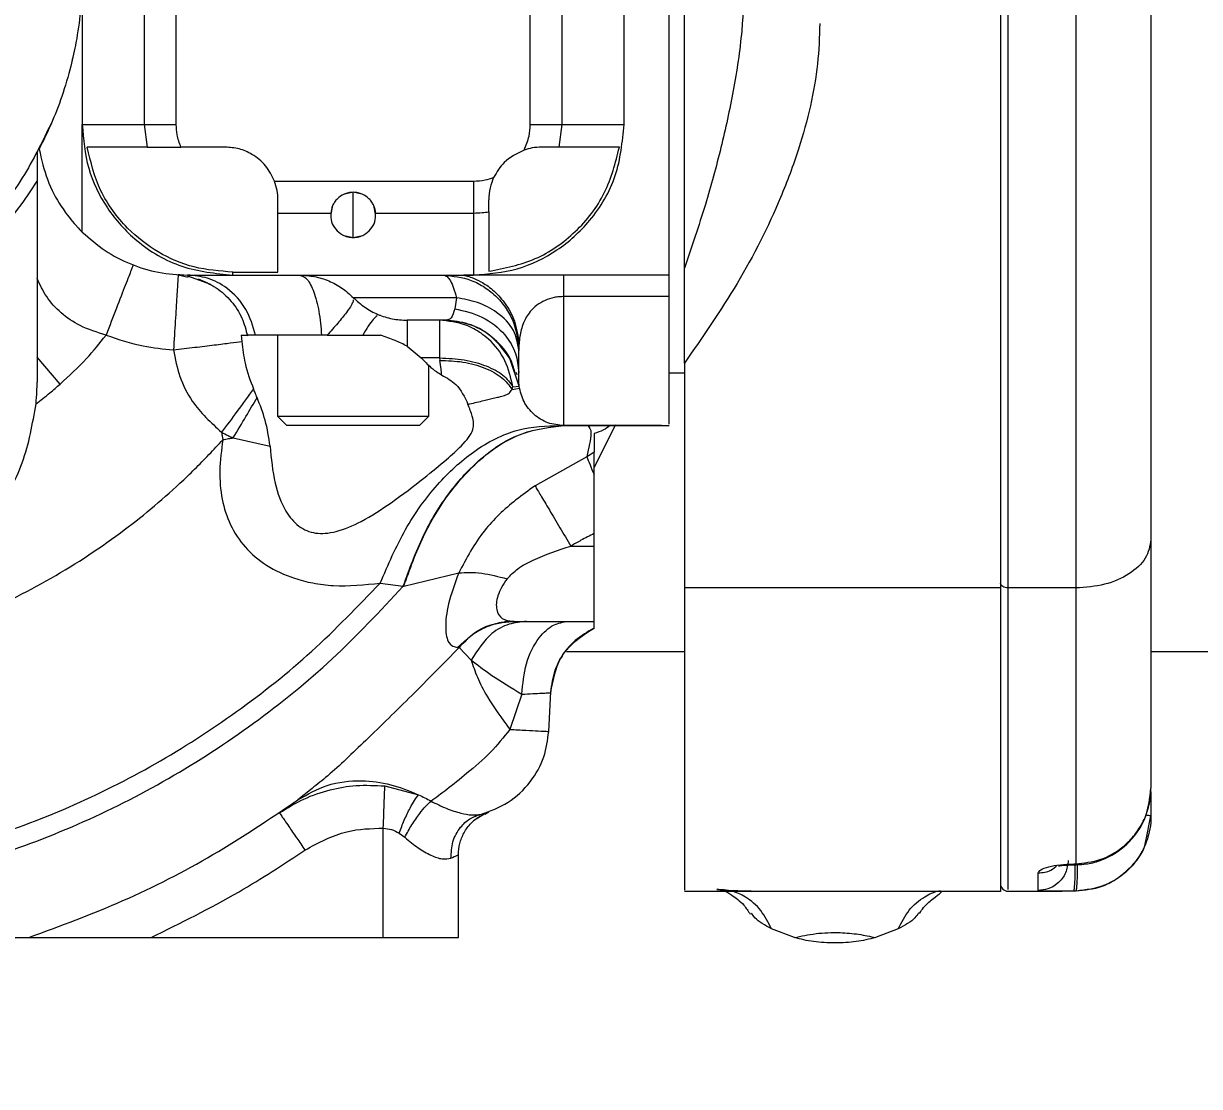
# Model space of a CAD drawing. Header units: millimetres. Extents: x 169 to 14583, y -399 to 10804.
# Drawn here: x 9272.1 to 9350.2, y 5425.6 to 5496.2 of the extents above; entities that cross this region are included whole.
import ezdxf

# ---------------------------------------------------------------- set-up
doc = ezdxf.new("R2010")
doc.units = ezdxf.units.MM
doc.header["$LTSCALE"] = 35
doc.layers.add('1', color=70, linetype='Continuous')
doc.styles.add('SLDTEXTSTYLE2', font='TXT', dxfattribs={"width": 0.7})
doc.dimstyles.new('SLDDIMSTYLE5', dxfattribs={"dimtxt": 105.988363, "dimasz": 26.25, "dimexe": 0, "dimexo": 0.0625, "dimgap": 26.497091, "dimtad": 1, "dimdec": 0, "dimrnd": 1e-09, "dimzin": 12, "dimdsep": 46, "dimtxsty": 'SLDTEXTSTYLE2', "dimsah": 1, "dimcen": 0.09, "dimadec": 0, "dimazin": 3, "dimtfac": 1, "dimtdec": 3, "dimtofl": 0, "dimtmove": 0, "dimatfit": 3, "dimfxl": 0, "dimfrac": 2, "dimtolj": 1, "dimtzin": 12, "dimarcsym": 0})

# ---------------------------------------------------------------- blocks, each defined once
blk = doc.blocks.new('_D_39')
at = {"layer": '1'}
for p, q in [((10336.279, 5511.018), (11734.619, 5511.018)), ((11699.619, 5511.018), (11699.619, 5088.118)), ((8051.635, 5088.118), (11734.619, 5088.118)), ((11699.619, 5088.118), (11699.619, 4698.415))]:
    blk.add_line(p, q, dxfattribs=at)
for points in [[(11699.619, 5511.018), (11694.369, 5484.768), (11704.869, 5484.768)], [(11699.619, 5088.118), (11704.869, 5114.368), (11694.369, 5114.368)]]:
    blk.add_solid(points, dxfattribs=at)
at = {"layer": '1', "insert": (11580.246, 4698.415), "char_height": 92.6042, "attachment_point": 1, "rotation": 90, "style": 'SLDTEXTSTYLE2'}
blk.add_mtext('423', dxfattribs=at)

msp = doc.modelspace()

# ---------------------------------------------------------------- linework, layer by layer
at = {"color": 7, "linetype": 'Continuous', "lineweight": 18}
for p, q in [((9336.967, 5606.024), (9336.967, 5458.696)), ((9337.467, 5606.024), (9337.467, 5458.696)), ((9314.967, 5479.477), (9314.967, 5529.477)), ((9275.967, 5509.477), (9275.967, 5489.477)), ((9280.088, 5509.477), (9280.088, 5489.477)), ((9282.21, 5489.477), (9282.21, 5509.477)), ((9305.724, 5489.477), (9305.724, 5509.477)), ((9307.846, 5489.477), (9307.846, 5509.477)), ((9311.967, 5489.477), (9311.967, 5509.477)), ((9346.967, 5502.319), (9346.967, 5461.897)), ((9341.967, 5499.738), (9341.967, 5458.696)), ((9275.326, 5493.904), (9275.281, 5493.661)), ((9275.967, 5489.477), (9280.088, 5489.477)), ((9275.967, 5482.336), (9275.967, 5489.477)), ((9280.088, 5489.477), (9280.283, 5487.977)), ((9307.651, 5487.977), (9307.846, 5489.477)), ((9307.846, 5489.477), (9311.967, 5489.477)), ((9272.967, 5487.603), (9272.967, 5479.251)), ((9280.283, 5487.977), (9276.283, 5487.977)), ((9285.467, 5487.977), (9282.522, 5487.977)), ((9311.652, 5487.977), (9307.651, 5487.977)), ((9288.739, 5485.72), (9301.967, 5485.72)), ((9288.967, 5483.598), (9288.967, 5484.477)), ((9293.967, 5484.977), (9293.405, 5484.863)), ((9293.967, 5483.477), (9293.967, 5484.977)), ((9294.53, 5484.863), (9293.967, 5484.977)), ((9302.967, 5483.684), (9302.967, 5484.477)), ((9288.967, 5483.598), (9292.472, 5483.598)), ((9288.967, 5479.677), (9288.967, 5483.598)), ((9292.57, 5483.984), (9292.479, 5483.535)), ((9293.967, 5481.977), (9293.967, 5483.477)), ((9295.456, 5483.535), (9295.365, 5483.984)), ((9295.462, 5483.598), (9301.967, 5483.598)), ((9301.967, 5483.598), (9301.967, 5479.477)), ((9302.967, 5483.684), (9302.967, 5479.728)), ((9293.446, 5482.082), (9293.967, 5481.977)), ((9293.967, 5481.977), (9294.489, 5482.083)), ((9285.967, 5479.677), (9288.967, 5479.677)), ((9272.967, 5479.251), (9272.967, 5474.019)), ((9282.34, 5479.497), (9283.007, 5479.345)), ((9282.45, 5479.493), (9282.34, 5479.497)), ((9282.96, 5479.419), (9284.496, 5478.878)), ((9282.967, 5479.477), (9285.967, 5479.477)), ((9285.967, 5479.477), (9301.967, 5479.477)), ((9314.967, 5479.477), (9301.967, 5479.477)), ((9300.82, 5477.977), (9300.709, 5477.239)), ((9314.967, 5478.049), (9307.967, 5478.049)), ((9295.758, 5476.809), (9295.681, 5476.793)), ((9286.529, 5475.477), (9286.563, 5475.061)), ((9287.481, 5475.477), (9286.931, 5475.477)), ((9292.236, 5475.477), (9294.601, 5475.477)), ((9294.601, 5475.477), (9295.784, 5475.477)), ((9297.55, 5474.755), (9298.491, 5473.977)), ((9274.506, 5472.239), (9272.967, 5474.019)), ((9299.71, 5473.977), (9298.491, 5473.977)), ((9299.71, 5473.977), (9299.714, 5473.815)), ((9304.99, 5472.105), (9304.383, 5473.941)), ((9315.967, 5473.627), (9315.967, 5458.696)), ((9304.782, 5473.033), (9304.833, 5472.87)), ((9304.817, 5472.925), (9304.856, 5472.917)), ((9314.967, 5472.977), (9315.967, 5472.977)), ((9304.517, 5471.878), (9305.011, 5471.964)), ((9304.568, 5472.065), (9304.991, 5472.102)), ((9289.567, 5469.477), (9288.967, 5470.077)), ((9298.967, 5470.077), (9298.367, 5469.477)), ((9307.962, 5469.477), (9307.965, 5469.477)), ((9307.967, 5469.478), (9314.967, 5469.478)), ((9314.459, 5469.477), (9307.967, 5469.477)), ((9309.967, 5466.686), (9311.411, 5469.547)), ((9285.993, 5468.665), (9288.446, 5468.124)), ((9309.967, 5468.951), (9309.967, 5467.708)), ((9309.485, 5467.402), (9306.047, 5465.477)), ((9309.967, 5461.477), (9309.967, 5462.312)), ((9308.427, 5461.477), (9309.967, 5461.477)), ((9297.321, 5458.815), (9300.981, 5459.692)), ((9295.759, 5459.02), (9297.289, 5458.808)), ((9336.967, 5458.696), (9315.967, 5458.696)), ((9341.967, 5458.696), (9337.467, 5458.696)), ((9304.023, 5456.446), (9304.204, 5456.524)), ((9304.546, 5456.477), (9309.967, 5456.477)), ((9301.009, 5454.746), (9301.81, 5453.906)), ((9308.129, 5454.477), (9315.967, 5454.477)), ((9346.967, 5454.477), (9406.967, 5454.477)), ((9305.169, 5451.638), (9304.363, 5449.299)), ((9306.959, 5449.163), (9307.097, 5451.789)), ((9307.069, 5451.737), (9307.097, 5451.789)), ((9291.231, 5445.378), (9290.293, 5444.616)), ((9296.07, 5445.542), (9298.308, 5444.956)), ((9346.967, 5445.161), (9346.967, 5443.555)), ((9291.152, 5445.133), (9291.152, 5445.129)), ((9301.961, 5443.244), (9302.712, 5443.717)), ((9302.039, 5443.523), (9302.167, 5443.624)), ((9302.703, 5443.678), (9302.967, 5443.82)), ((9302.852, 5443.785), (9302.967, 5443.82)), ((9346.619, 5441.877), (9346.953, 5443.568)), ((9295.967, 5435.477), (9295.967, 5442.742)), ((9297.02, 5442.416), (9297.394, 5442.135)), ((9300.937, 5440.975), (9300.967, 5440.992)), ((9300.967, 5435.477), (9300.967, 5440.992)), ((9341.836, 5440.368), (9341.86, 5440.322)), ((9315.967, 5438.551), (9324.05, 5438.551)), ((9324.05, 5438.551), (9336.967, 5438.551)), ((9337.467, 5438.551), (9340.821, 5438.551)), ((9323.273, 5435.467), (9321.753, 5436.052)), ((9330.181, 5436.052), (9328.661, 5435.467)), ((9280.535, 5435.477), (9295.967, 5435.477))]:
    msp.add_line(p, q, dxfattribs=at)
at = {"color": 7, "linetype": 'Continuous', "lineweight": 18, "flags": 128}
for points in [[(9285.967, 5479.477), (9285.967, 5479.589), (9285.967, 5479.677)], [(9288.967, 5470.077), (9288.967, 5473.101), (9288.967, 5475.477)], [(9298.967, 5473.507), (9298.967, 5472.453), (9298.967, 5470.077)], [(9341.836, 5440.368), (9341.91, 5440.369), (9341.967, 5440.37)], [(9341.967, 5438.552), (9341.894, 5438.552), (9341.836, 5438.552)]]:
    msp.add_lwpolyline(points, dxfattribs=at)
at = {"color": 7, "linetype": 'Continuous', "lineweight": 18}
for centre, radius, start, end in [((9250.967, 5499.477), 25.95, 211.52334, 327.97222), ((9337.467, 5439.051), 0.5, 180, 270)]:
    msp.add_arc(centre, radius, start, end, dxfattribs=at)
for points, knots in [([(9315.967, 5479.948), (9315.967, 5482.72), (9315.967, 5488.263), (9315.967, 5496.933), (9315.967, 5505.628), (9315.967, 5514.198), (9315.967, 5522.448), (9315.967, 5530.202), (9315.967, 5537.291), (9315.967, 5543.564), (9315.967, 5548.882), (9315.967, 5553.139), (9315.967, 5556.21), (9315.967, 5558.132), (9315.967, 5558.35), (9315.967, 5558.457)], [0, 0, 0, 0, 0.077116, 0.154232, 0.231348, 0.3084639, 0.3855799, 0.4626959, 0.5398119, 0.6169279, 0.6940439, 0.7711599, 0.8482758, 0.9253918, 1, 1, 1, 1]), ([(9275.967, 5499.477), (9275.943, 5498.641), (9275.9, 5497.123), (9275.599, 5495.085), (9275.193, 5493.205), (9274.651, 5491.393), (9273.946, 5489.552), (9273.374, 5488.402), (9273.1, 5487.852)], [0, 0, 0, 0, 0.211789, 0.384552, 0.518284, 0.692327, 0.852886, 1, 1, 1, 1]), ([(9319.967, 5499.389), (9319.927, 5498.161), (9319.843, 5495.592), (9319.259, 5491.77), (9318.424, 5487.92), (9317.346, 5483.973), (9316.447, 5481.349), (9315.967, 5479.948)], [0, 0, 0, 0, 0.1837769, 0.3844364, 0.5782089, 0.7748944, 1, 1, 1, 1]), ([(9324.967, 5496.187), (9324.935, 5495.294), (9324.871, 5493.466), (9324.371, 5490.678), (9323.559, 5487.71), (9322.06, 5483.733), (9319.652, 5478.925), (9317.183, 5475.376), (9315.967, 5473.627)], [0, 0, 0, 0, 0.112443, 0.230023, 0.353516, 0.493924, 0.750683, 1, 1, 1, 1]), ([(9273.942, 5489.634), (9273.333, 5488.377), (9272.11, 5485.854), (9269.491, 5482.531), (9266.397, 5479.65), (9262.843, 5477.349), (9258.963, 5475.662), (9254.85, 5474.665), (9250.629, 5474.358), (9246.418, 5474.779), (9242.333, 5475.886), (9238.501, 5477.678), (9235.003, 5480.069), (9232.017, 5483.049), (9230.028, 5485.559), (9229.269, 5487.151), (9229.114, 5487.475)], [0, 0, 0, 0, 0.074892, 0.150378, 0.225864, 0.301355, 0.376847, 0.452325, 0.527804, 0.603299, 0.678794, 0.754273, 0.829752, 0.905242, 0.980732, 1, 1, 1, 1]), ([(9275.967, 5489.477), (9276.05, 5488.5), (9276.217, 5486.546), (9277.528, 5483.86), (9279.613, 5481.543), (9282.513, 5479.825), (9284.816, 5479.593), (9285.967, 5479.477)], [0, 0, 0, 0, 0.186781, 0.373563, 0.560344, 0.780172, 1, 1, 1, 1]), ([(9282.522, 5487.977), (9282.422, 5488.249), (9282.244, 5488.734), (9282.22, 5489.25), (9282.21, 5489.477)], [0, 0, 0, 0, 0.559795, 1, 1, 1, 1]), ([(9301.967, 5479.477), (9302.944, 5479.56), (9304.898, 5479.727), (9307.584, 5481.038), (9309.901, 5483.123), (9311.62, 5486.023), (9311.851, 5488.326), (9311.967, 5489.477)], [0, 0, 0, 0, 0.186781, 0.373563, 0.560344, 0.780172, 1, 1, 1, 1]), ([(9305.322, 5487.784), (9305.451, 5488.088), (9305.682, 5488.63), (9305.712, 5489.218), (9305.724, 5489.477)], [0, 0, 0, 0, 0.559174, 1, 1, 1, 1]), ([(9273.1, 5487.852), (9273.267, 5487.15), (9273.635, 5485.599), (9274.666, 5483.811), (9275.712, 5482.563), (9275.877, 5482.416), (9275.967, 5482.336)], [0, 0, 0, 0, 0.1776377, 0.3927139, 0.6693304, 1, 1, 1, 1]), ([(9285.967, 5479.677), (9285.103, 5479.743), (9283.375, 5479.876), (9280.96, 5480.926), (9278.787, 5482.617), (9277.024, 5485.001), (9276.53, 5486.985), (9276.283, 5487.977)], [0, 0, 0, 0, 0.18676, 0.37352, 0.56028, 0.78014, 1, 1, 1, 1]), ([(9280.283, 5487.977), (9280.462, 5487.977), (9280.805, 5487.977), (9281.559, 5487.976), (9282.149, 5487.977), (9282.522, 5487.977)], [0, 0, 0, 0, 0.284126, 0.545857, 1, 1, 1, 1]), ([(9288.739, 5485.72), (9288.563, 5486.075), (9288.21, 5486.786), (9287.336, 5487.492), (9286.398, 5487.905), (9285.777, 5487.953), (9285.467, 5487.977)], [0, 0, 0, 0, 0.279775, 0.55955, 0.779775, 1, 1, 1, 1]), ([(9302.967, 5479.728), (9304.026, 5479.94), (9306.144, 5480.364), (9308.825, 5482.257), (9310.853, 5484.838), (9311.385, 5486.931), (9311.652, 5487.977)], [0, 0, 0, 0, 0.250134, 0.500006, 0.749959, 1, 1, 1, 1]), ([(9305.322, 5487.784), (9304.843, 5487.552), (9303.987, 5487.138), (9303.509, 5486.323), (9303.298, 5485.963)], [0, 0, 0, 0, 0.559212, 1, 1, 1, 1]), ([(9306.467, 5487.977), (9306.266, 5487.969), (9305.883, 5487.952), (9305.503, 5487.838), (9305.322, 5487.784)], [0, 0, 0, 0, 0.52324, 1, 1, 1, 1]), ([(9307.651, 5487.977), (9307.475, 5487.977), (9307.121, 5487.977), (9306.686, 5487.977), (9306.467, 5487.977)], [0, 0, 0, 0, 0.497326, 1, 1, 1, 1]), ([(9301.967, 5485.72), (9302.222, 5485.733), (9302.677, 5485.755), (9303.108, 5485.9), (9303.298, 5485.963)], [0, 0, 0, 0, 0.5595085, 1, 1, 1, 1]), ([(9303.298, 5485.963), (9303.207, 5485.734), (9303.011, 5485.239), (9302.982, 5484.743), (9302.967, 5484.477)], [0, 0, 0, 0, 0.464915, 1, 1, 1, 1]), ([(9288.967, 5484.477), (9288.959, 5484.68), (9288.942, 5485.09), (9288.807, 5485.508), (9288.739, 5485.72)], [0, 0, 0, 0, 0.494679, 1, 1, 1, 1]), ([(9293.967, 5484.977), (9293.859, 5484.97), (9293.651, 5484.957), (9293.281, 5484.832), (9292.959, 5484.614), (9292.723, 5484.33), (9292.536, 5483.996), (9292.498, 5483.758), (9292.472, 5483.598)], [0, 0, 0, 0, 0.1329927, 0.2569552, 0.4790068, 0.6095439, 0.7386855, 1, 1, 1, 1]), ([(9295.462, 5483.598), (9295.436, 5483.758), (9295.398, 5483.996), (9295.212, 5484.33), (9294.976, 5484.614), (9294.653, 5484.832), (9294.284, 5484.957), (9294.075, 5484.97), (9293.967, 5484.977)], [0, 0, 0, 0, 0.26132, 0.390467, 0.521012, 0.743049, 0.867008, 1, 1, 1, 1]), ([(9292.472, 5483.598), (9292.475, 5483.405), (9292.481, 5483.029), (9292.766, 5482.523), (9293.161, 5482.182), (9293.586, 5482.005), (9293.843, 5481.986), (9293.967, 5481.977)], [0, 0, 0, 0, 0.269841, 0.523858, 0.746674, 0.877017, 1, 1, 1, 1]), ([(9293.967, 5481.977), (9294.092, 5481.986), (9294.349, 5482.005), (9294.773, 5482.182), (9295.168, 5482.523), (9295.453, 5483.029), (9295.459, 5483.405), (9295.462, 5483.598)], [0, 0, 0, 0, 0.123102, 0.253339, 0.476155, 0.730307, 1, 1, 1, 1]), ([(9301.967, 5483.598), (9302.155, 5483.603), (9302.49, 5483.611), (9302.821, 5483.662), (9302.967, 5483.684)], [0, 0, 0, 0, 0.559964, 1, 1, 1, 1]), ([(9275.967, 5482.336), (9276.457, 5481.907), (9277.431, 5481.053), (9279.167, 5480.169), (9281.025, 5479.586), (9282.318, 5479.513), (9282.967, 5479.477)], [0, 0, 0, 0, 0.251255, 0.500139, 0.748957, 1, 1, 1, 1]), ([(9315.967, 5473.627), (9315.967, 5474.65), (9315.967, 5476.603), (9315.967, 5478.869), (9315.967, 5479.948)], [0, 0, 0, 0, 0.5235035, 1, 1, 1, 1]), ([(9277.546, 5475.491), (9276.959, 5475.675), (9275.867, 5476.017), (9274.516, 5476.933), (9273.534, 5478.023), (9273.156, 5478.841), (9272.967, 5479.251)], [0, 0, 0, 0, 0.279904, 0.521097, 0.760416, 1, 1, 1, 1]), ([(9287.481, 5475.477), (9287.305, 5476.074), (9286.942, 5477.305), (9285.722, 5478.602), (9284.335, 5479.351), (9283.414, 5479.436), (9282.967, 5479.477)], [0, 0, 0, 0, 0.272726, 0.561923, 0.787427, 1, 1, 1, 1]), ([(9283.67, 5479.233), (9284.079, 5479.055), (9284.903, 5478.697), (9285.891, 5477.773), (9286.62, 5476.671), (9286.84, 5475.842), (9286.947, 5475.44)], [0, 0, 0, 0, 0.254229, 0.511525, 0.762757, 1, 1, 1, 1]), ([(9299.967, 5479.477), (9300.596, 5479.41), (9301.564, 5479.308), (9302.728, 5478.684), (9303.529, 5478.039), (9304.174, 5477.238), (9304.798, 5476.074), (9304.9, 5475.106), (9304.967, 5474.477)], [0, 0, 0, 0, 0.239456, 0.368359, 0.499998, 0.631638, 0.760542, 1, 1, 1, 1]), ([(9302.781, 5479.477), (9302.441, 5479.476), (9301.91, 5479.474), (9301.41, 5479.474), (9301.28, 5479.467), (9301.471, 5479.431), (9301.868, 5479.316), (9302.488, 5479.044), (9303.266, 5478.517), (9304.077, 5477.647), (9304.769, 5476.41), (9304.913, 5475.422), (9304.988, 5474.91)], [0, 0, 0, 0, 0.1652, 0.2587, 0.30547, 0.362593, 0.432713, 0.517407, 0.617469, 0.732696, 0.861365, 1, 1, 1, 1]), ([(9307.967, 5478.049), (9307.967, 5478.248), (9307.967, 5478.659), (9307.967, 5479.107), (9307.967, 5479.418), (9307.967, 5479.457), (9307.967, 5479.477)], [0, 0, 0, 0, 0.233097, 0.480031, 0.737222, 1, 1, 1, 1]), ([(9314.967, 5478.049), (9314.967, 5478.501), (9314.967, 5479.31), (9314.967, 5479.426), (9314.967, 5479.477)], [0, 0, 0, 0, 0.5592574, 1, 1, 1, 1]), ([(9304.967, 5474.477), (9304.896, 5474.93), (9304.749, 5475.864), (9303.664, 5476.972), (9302.287, 5477.703), (9301.299, 5477.888), (9300.82, 5477.977)], [0, 0, 0, 0, 0.273141, 0.562942, 0.788384, 1, 1, 1, 1]), ([(9307.967, 5478.049), (9307.858, 5478.045), (9307.635, 5478.039), (9307.182, 5477.967), (9306.637, 5477.783), (9306.107, 5477.456), (9305.598, 5476.944), (9305.21, 5476.226), (9304.99, 5475.313), (9304.975, 5474.773), (9304.967, 5474.477)], [0, 0, 0, 0, 0.026182, 0.053717, 0.117579, 0.201906, 0.306229, 0.485477, 0.717297, 1, 1, 1, 1]), ([(9314.967, 5469.58), (9314.967, 5469.602), (9314.967, 5469.654), (9314.967, 5470.869), (9314.967, 5472.768), (9314.967, 5475.083), (9314.967, 5477.06), (9314.967, 5478.049)], [0, 0, 0, 0, 0.180206, 0.424303, 0.616202, 0.808101, 1, 1, 1, 1]), ([(9293.96, 5477.844), (9293.963, 5477.793), (9293.969, 5477.652), (9293.589, 5477.082), (9292.985, 5476.313), (9292.482, 5475.752), (9292.236, 5475.477)], [0, 0, 0, 0, 0.178699, 0.503168, 0.756784, 1, 1, 1, 1]), ([(9300.709, 5477.239), (9300.649, 5477.004), (9300.536, 5476.565), (9300.255, 5476.508), (9300.126, 5476.481)], [0, 0, 0, 0, 0.537679, 1, 1, 1, 1]), ([(9300.709, 5477.239), (9301.337, 5477.095), (9302.633, 5476.798), (9304.026, 5475.652), (9304.832, 5474.321), (9304.923, 5473.432), (9304.967, 5473.002)], [0, 0, 0, 0, 0.272058, 0.561968, 0.787942, 1, 1, 1, 1]), ([(9295.564, 5476.769), (9295.479, 5476.701), (9295.308, 5476.564), (9294.977, 5476.118), (9294.726, 5475.689), (9294.601, 5475.477)], [0, 0, 0, 0, 0.335478, 0.671268, 1, 1, 1, 1]), ([(9300.03, 5476.477), (9299.67, 5476.477), (9298.951, 5476.477), (9298.179, 5476.477), (9297.652, 5476.477), (9297.584, 5476.477), (9297.55, 5476.477)], [0, 0, 0, 0, 0.250106, 0.499663, 0.749371, 1, 1, 1, 1]), ([(9297.55, 5476.477), (9297.55, 5476.455), (9297.55, 5476.411), (9297.55, 5476.057), (9297.55, 5475.52), (9297.55, 5475.01), (9297.55, 5474.755)], [0, 0, 0, 0, 0.25, 0.5, 0.75, 1, 1, 1, 1]), ([(9299.71, 5476.477), (9299.71, 5476.44), (9299.712, 5476.37), (9299.709, 5475.831), (9299.709, 5475.056), (9299.709, 5474.332), (9299.71, 5473.977)], [0, 0, 0, 0, 0.265244, 0.499993, 0.754818, 1, 1, 1, 1]), ([(9304.568, 5472.065), (9304.437, 5472.659), (9304.173, 5473.845), (9303.265, 5474.989), (9302.334, 5475.728), (9301.278, 5476.312), (9300.302, 5476.415), (9299.71, 5476.477)], [0, 0, 0, 0, 0.249763, 0.4995258, 0.588877, 0.7502372, 1, 1, 1, 1]), ([(9300.126, 5476.481), (9300.108, 5476.48), (9300.077, 5476.477), (9300.045, 5476.477), (9300.03, 5476.477)], [0, 0, 0, 0, 0.554672, 1, 1, 1, 1]), ([(9304.737, 5472.905), (9304.657, 5473.216), (9304.426, 5474.111), (9303.391, 5475.296), (9301.841, 5476.288), (9300.634, 5476.414), (9300.03, 5476.477)], [0, 0, 0, 0, 0.150437, 0.433625, 0.716813, 1, 1, 1, 1]), ([(9304.383, 5473.941), (9303.971, 5474.5), (9303.238, 5475.492), (9301.657, 5476.312), (9300.625, 5476.426), (9300.126, 5476.481)], [0, 0, 0, 0, 0.398953, 0.709318, 1, 1, 1, 1]), ([(9274.506, 5472.239), (9275.103, 5472.788), (9276.199, 5473.796), (9277.125, 5474.961), (9277.546, 5475.491)], [0, 0, 0, 0, 0.545076, 1, 1, 1, 1]), ([(9277.546, 5475.491), (9278.363, 5475.215), (9279.821, 5474.721), (9281.352, 5474.572), (9282.026, 5474.507)], [0, 0, 0, 0, 0.559885, 1, 1, 1, 1]), ([(9286.529, 5475.477), (9286.653, 5475.477), (9286.884, 5475.477), (9286.916, 5475.477), (9286.931, 5475.477)], [0, 0, 0, 0, 0.537217, 1, 1, 1, 1]), ([(9286.563, 5475.061), (9286.622, 5474.574), (9286.76, 5473.431), (9287.133, 5472.468), (9287.347, 5471.916)], [0, 0, 0, 0, 0.426867, 1, 1, 1, 1]), ([(9292.236, 5475.477), (9292.168, 5475.477), (9292.047, 5475.477), (9291.923, 5475.477), (9291.869, 5475.477)], [0, 0, 0, 0, 0.559975, 1, 1, 1, 1]), ([(9297.55, 5474.755), (9297.287, 5474.888), (9296.732, 5475.168), (9296.111, 5475.371), (9295.784, 5475.477)], [0, 0, 0, 0, 0.472885, 1, 1, 1, 1]), ([(9282.026, 5474.507), (9282.143, 5473.91), (9282.377, 5472.716), (9283.362, 5470.744), (9284.52, 5469.681), (9285.226, 5469.033)], [0, 0, 0, 0, 0.280331, 0.560816, 1, 1, 1, 1]), ([(9304.967, 5473.002), (9304.967, 5473.214), (9304.967, 5473.594), (9304.967, 5474.207), (9304.967, 5474.477)], [0, 0, 0, 0, 0.559866, 1, 1, 1, 1]), ([(9272.967, 5474.019), (9272.967, 5473.709), (9272.967, 5473.16), (9272.967, 5472.607), (9272.967, 5472.366)], [0, 0, 0, 0, 0.565412, 1, 1, 1, 1]), ([(9298.491, 5473.977), (9298.702, 5473.755), (9299.069, 5473.369), (9299.505, 5473.05), (9299.745, 5472.897), (9299.822, 5472.851), (9299.851, 5472.835)], [0, 0, 0, 0, 0.477127, 0.828694, 0.936914, 1, 1, 1, 1]), ([(9299.714, 5473.815), (9300.234, 5473.796), (9301.305, 5473.756), (9302.759, 5473.339), (9303.929, 5472.702), (9304.324, 5472.149), (9304.517, 5471.878)], [0, 0, 0, 0, 0.24205, 0.498158, 0.755262, 1, 1, 1, 1]), ([(9299.851, 5472.835), (9299.84, 5472.96), (9299.817, 5473.22), (9299.749, 5473.612), (9299.714, 5473.815)], [0, 0, 0, 0, 0.480301, 1, 1, 1, 1]), ([(9299.851, 5472.835), (9300.183, 5472.648), (9300.99, 5472.196), (9301.368, 5471.375), (9301.59, 5470.892)], [0, 0, 0, 0, 0.411865, 1, 1, 1, 1]), ([(9304.99, 5472.105), (9304.986, 5472.151), (9304.979, 5472.242), (9304.971, 5472.754), (9304.967, 5473.002)], [0, 0, 0, 0, 0.515434, 1, 1, 1, 1]), ([(9272.898, 5470.928), (9272.92, 5471.2), (9272.96, 5471.679), (9272.965, 5472.159), (9272.967, 5472.366)], [0, 0, 0, 0, 0.56738, 1, 1, 1, 1]), ([(9272.898, 5470.928), (9273.203, 5471.167), (9273.748, 5471.592), (9274.274, 5472.041), (9274.506, 5472.239)], [0, 0, 0, 0, 0.559996, 1, 1, 1, 1]), ([(9287.347, 5471.916), (9286.997, 5471.44), (9286.372, 5470.59), (9285.576, 5469.509), (9285.226, 5469.033)], [0, 0, 0, 0, 0.56, 1, 1, 1, 1]), ([(9287.577, 5471.338), (9287.533, 5471.448), (9287.456, 5471.642), (9287.38, 5471.833), (9287.347, 5471.916)], [0, 0, 0, 0, 0.564479, 1, 1, 1, 1]), ([(9301.59, 5470.892), (9301.913, 5470.97), (9302.54, 5471.123), (9303.188, 5471.275), (9303.675, 5471.383), (9304.031, 5471.484), (9304.327, 5471.598), (9304.456, 5471.789), (9304.517, 5471.878)], [0, 0, 0, 0, 0.229737, 0.446357, 0.572932, 0.720284, 0.868238, 1, 1, 1, 1]), ([(9304.517, 5471.878), (9304.526, 5471.913), (9304.544, 5471.974), (9304.561, 5472.038), (9304.568, 5472.065)], [0, 0, 0, 0, 0.5650972, 1, 1, 1, 1]), ([(9304.991, 5472.102), (9304.991, 5472.102), (9304.991, 5472.102), (9304.99, 5472.104), (9304.99, 5472.105)], [0, 0, 0, 0, 0.558974, 1, 1, 1, 1]), ([(9285.993, 5468.665), (9286.286, 5469.152), (9286.872, 5470.125), (9287.342, 5470.934), (9287.577, 5471.338)], [0, 0, 0, 0, 0.5, 1, 1, 1, 1]), ([(9288.446, 5468.124), (9288.356, 5468.707), (9288.179, 5469.859), (9287.776, 5470.85), (9287.577, 5471.338)], [0, 0, 0, 0, 0.506533, 1, 1, 1, 1]), ([(9261.717, 5457.843), (9262.802, 5458.201), (9264.973, 5458.917), (9267.818, 5460.89), (9270.288, 5463.553), (9272.198, 5466.945), (9272.665, 5469.601), (9272.898, 5470.928)], [0, 0, 0, 0, 0.186736, 0.373472, 0.560208, 0.780104, 1, 1, 1, 1]), ([(9288.446, 5468.124), (9288.523, 5467.292), (9288.663, 5465.777), (9289.312, 5463.927), (9290.137, 5462.901), (9290.873, 5462.481), (9291.47, 5462.318), (9292.134, 5462.305), (9293.171, 5462.496), (9294.697, 5463.162), (9296.666, 5464.451), (9298.589, 5465.915), (9300.142, 5467.191), (9301.349, 5468.276), (9302.015, 5469.172), (9301.977, 5469.908), (9301.698, 5470.618), (9301.59, 5470.892)], [0, 0, 0, 0, 0.0930152, 0.1692624, 0.2220959, 0.2461567, 0.2700739, 0.2946972, 0.3222183, 0.3887873, 0.4768787, 0.5859519, 0.6758525, 0.7501612, 0.8585171, 0.9453708, 1, 1, 1, 1]), ([(9298.967, 5470.077), (9298.892, 5470.077), (9298.742, 5470.077), (9297.585, 5470.077), (9295.933, 5470.077), (9293.967, 5470.077), (9292.002, 5470.077), (9290.349, 5470.077), (9289.193, 5470.077), (9289.042, 5470.077), (9288.967, 5470.077)], [0, 0, 0, 0, 0.125, 0.25, 0.375, 0.5, 0.625, 0.75, 0.875, 1, 1, 1, 1]), ([(9298.367, 5469.477), (9298.301, 5469.477), (9298.168, 5469.477), (9297.151, 5469.477), (9295.696, 5469.477), (9293.967, 5469.477), (9292.238, 5469.477), (9290.783, 5469.477), (9289.767, 5469.477), (9289.634, 5469.477), (9289.567, 5469.477)], [0, 0, 0, 0, 0.125126, 0.250014, 0.375014, 0.500008, 0.625008, 0.750001, 0.874962, 1, 1, 1, 1]), ([(9295.759, 5459.02), (9296.29, 5460.244), (9297.356, 5462.704), (9299.502, 5465.653), (9302.031, 5467.953), (9304.839, 5469.392), (9306.798, 5469.455), (9307.744, 5469.485)], [0, 0, 0, 0, 0.192698, 0.387447, 0.579682, 0.797167, 1, 1, 1, 1]), ([(9297.289, 5458.808), (9297.703, 5459.943), (9298.544, 5462.25), (9300.318, 5465.128), (9302.527, 5467.517), (9305.122, 5469.164), (9307.027, 5469.374), (9307.961, 5469.477)], [0, 0, 0, 0, 0.182745, 0.371637, 0.562905, 0.785711, 1, 1, 1, 1]), ([(9297.321, 5458.815), (9297.731, 5459.944), (9298.566, 5462.24), (9300.328, 5465.109), (9302.528, 5467.5), (9305.121, 5469.156), (9307.03, 5469.371), (9307.967, 5469.477)], [0, 0, 0, 0, 0.181975, 0.370406, 0.56159, 0.784804, 1, 1, 1, 1]), ([(9309.544, 5469.477), (9309.656, 5469.378), (9309.88, 5469.179), (9309.617, 5467.996), (9309.485, 5467.402)], [0, 0, 0, 0, 0.497351, 1, 1, 1, 1]), ([(9311.039, 5469.477), (9310.896, 5469.373), (9310.57, 5469.136), (9310.184, 5469.018), (9309.967, 5468.951)], [0, 0, 0, 0, 0.439067, 1, 1, 1, 1]), ([(9285.226, 5469.033), (9285.367, 5468.959), (9285.618, 5468.827), (9285.878, 5468.714), (9285.993, 5468.665)], [0, 0, 0, 0, 0.558862, 1, 1, 1, 1]), ([(9285.226, 5469.033), (9285.241, 5468.942), (9285.266, 5468.779), (9285.293, 5468.617), (9285.306, 5468.546)], [0, 0, 0, 0, 0.559999, 1, 1, 1, 1]), ([(9285.306, 5468.546), (9285.434, 5468.568), (9285.663, 5468.608), (9285.893, 5468.647), (9285.993, 5468.665)], [0, 0, 0, 0, 0.5599985, 1, 1, 1, 1]), ([(9242.121, 5454.116), (9244.323, 5453.781), (9248.719, 5453.113), (9255.406, 5453.326), (9261.99, 5454.427), (9268.097, 5456.4), (9273.64, 5459.061), (9278.372, 5462.127), (9281.377, 5464.625), (9282.951, 5466.113), (9283.435, 5466.584), (9283.913, 5467.063), (9284.384, 5467.549), (9284.849, 5468.043), (9285.153, 5468.378), (9285.306, 5468.545)], [0, 0, 0, 0, 0.140217, 0.279873, 0.419679, 0.560034, 0.682982, 0.806446, 0.914649, 0.928834, 0.94303, 0.957242, 0.971471, 0.985721, 1, 1, 1, 1]), ([(9285.306, 5468.545), (9285.214, 5467.857), (9285.039, 5466.541), (9285.191, 5464.607), (9285.747, 5462.85), (9286.763, 5461.322), (9288.237, 5460.09), (9289.812, 5459.372), (9291.322, 5458.992), (9293.247, 5458.743), (9294.726, 5458.906), (9295.759, 5459.02)], [0, 0, 0, 0, 0.112511, 0.215137, 0.312719, 0.411741, 0.518588, 0.641328, 0.718199, 0.803168, 1, 1, 1, 1]), ([(9309.967, 5467.708), (9309.88, 5467.647), (9309.724, 5467.537), (9309.558, 5467.443), (9309.485, 5467.402)], [0, 0, 0, 0, 0.562577, 1, 1, 1, 1]), ([(9309.485, 5467.402), (9309.545, 5467.255), (9309.652, 5466.993), (9309.871, 5466.459), (9309.967, 5466.224)], [0, 0, 0, 0, 0.56, 1, 1, 1, 1]), ([(9309.967, 5466.224), (9309.967, 5466.577), (9309.967, 5467.252), (9309.967, 5467.56), (9309.967, 5467.708)], [0, 0, 0, 0, 0.521748, 1, 1, 1, 1]), ([(9306.047, 5465.477), (9305.621, 5465.172), (9304.394, 5464.293), (9302.442, 5462.466), (9301.491, 5460.661), (9300.981, 5459.692)], [0, 0, 0, 0, 0.197935, 0.569481, 1, 1, 1, 1]), ([(9306.047, 5465.477), (9306.16, 5465.288), (9306.39, 5464.902), (9306.977, 5463.914), (9307.676, 5462.739), (9308.181, 5461.89), (9308.427, 5461.477)], [0, 0, 0, 0, 0.247881, 0.504832, 0.759201, 1, 1, 1, 1]), ([(9309.967, 5462.312), (9309.967, 5463.062), (9309.967, 5464.511), (9309.967, 5465.667), (9309.967, 5466.224)], [0, 0, 0, 0, 0.518195, 1, 1, 1, 1]), ([(9309.967, 5462.312), (9309.675, 5462.164), (9309.154, 5461.901), (9308.649, 5461.607), (9308.427, 5461.477)], [0, 0, 0, 0, 0.560012, 1, 1, 1, 1]), ([(9346.967, 5461.897), (9346.967, 5459.993), (9346.967, 5456.187), (9346.967, 5451.578), (9346.967, 5447.801), (9346.967, 5446.206), (9346.967, 5445.407)], [0, 0, 0, 0, 0.250142, 0.499972, 0.749815, 1, 1, 1, 1]), ([(9304.192, 5459.308), (9304.418, 5459.539), (9304.911, 5460.042), (9306.364, 5460.797), (9307.582, 5461.199), (9308.426, 5461.477)], [0, 0, 0, 0, 0.207239, 0.450494, 1, 1, 1, 1]), ([(9309.967, 5456.477), (9309.967, 5456.571), (9309.967, 5456.76), (9309.967, 5458.099), (9309.967, 5459.747), (9309.967, 5460.9), (9309.967, 5461.477)], [0, 0, 0, 0, 0.279619, 0.559238, 0.779619, 1, 1, 1, 1]), ([(9300.981, 5459.692), (9300.72, 5458.983), (9300.219, 5457.623), (9300.05, 5455.981), (9300.268, 5454.895), (9300.69, 5454.791), (9300.906, 5454.738)], [0, 0, 0, 0, 0.262901, 0.504632, 0.746122, 1, 1, 1, 1]), ([(9300.981, 5459.692), (9301.214, 5459.71), (9301.679, 5459.745), (9302.742, 5459.67), (9303.617, 5459.451), (9304.192, 5459.308)], [0, 0, 0, 0, 0.256468, 0.51183, 1, 1, 1, 1]), ([(9304.192, 5459.308), (9304.061, 5459.115), (9303.804, 5458.738), (9303.566, 5458.178), (9303.459, 5457.67), (9303.495, 5457.091), (9303.824, 5456.578), (9304.301, 5456.511), (9304.546, 5456.477)], [0, 0, 0, 0, 0.127549, 0.250366, 0.37088, 0.491672, 0.739478, 1, 1, 1, 1]), ([(9226.467, 5444.375), (9228.041, 5443.697), (9231.579, 5442.174), (9237.367, 5440.568), (9243.69, 5439.442), (9250.103, 5439.012), (9256.523, 5439.261), (9262.882, 5440.191), (9269.106, 5441.79), (9275.124, 5444.041), (9280.872, 5446.915), (9286.273, 5450.392), (9291.312, 5454.39), (9294.277, 5457.477), (9295.759, 5459.02)], [0, 0, 0, 0, 0.067847, 0.152588, 0.237329, 0.32207, 0.406812, 0.491553, 0.576294, 0.661035, 0.745776, 0.830518, 0.915259, 1, 1, 1, 1]), ([(9226.467, 5443.014), (9227.506, 5442.544), (9230.594, 5441.148), (9236.027, 5439.57), (9242.652, 5438.268), (9249.392, 5437.733), (9256.147, 5437.929), (9262.841, 5438.864), (9269.392, 5440.524), (9275.722, 5442.89), (9281.759, 5445.932), (9287.416, 5449.624), (9292.677, 5453.877), (9295.752, 5457.164), (9297.289, 5458.808)], [0, 0, 0, 0, 0.044022, 0.130929, 0.217836, 0.304743, 0.391651, 0.478558, 0.565465, 0.652372, 0.739279, 0.826186, 0.913093, 1, 1, 1, 1]), ([(9297.289, 5458.808), (9297.295, 5458.809), (9297.306, 5458.812), (9297.317, 5458.814), (9297.321, 5458.815)], [0, 0, 0, 0, 0.559979, 1, 1, 1, 1]), ([(9315.967, 5458.696), (9315.967, 5456.895), (9315.967, 5453.293), (9315.967, 5448.744), (9315.967, 5444.922), (9315.967, 5441.937), (9315.967, 5439.874), (9315.967, 5438.71), (9315.967, 5438.655), (9315.967, 5438.63)], [0, 0, 0, 0, 0.148328, 0.296656, 0.444984, 0.593312, 0.741639, 0.887322, 1, 1, 1, 1]), ([(9336.967, 5458.696), (9336.967, 5456.694), (9336.967, 5452.68), (9336.967, 5447.748), (9336.967, 5443.728), (9336.967, 5440.774), (9336.967, 5439.078), (9336.967, 5438.386), (9336.967, 5438.574), (9336.967, 5438.579)], [0, 0, 0, 0, 0.165512, 0.331904, 0.498256, 0.663754, 0.829233, 0.995628, 1, 1, 1, 1]), ([(9337.467, 5458.696), (9337.467, 5456.86), (9337.467, 5453.187), (9337.467, 5448.568), (9337.467, 5444.71), (9337.467, 5441.724), (9337.467, 5439.7), (9337.467, 5438.634), (9337.467, 5438.657), (9337.467, 5438.666)], [0, 0, 0, 0, 0.150946, 0.301892, 0.452838, 0.603784, 0.754729, 0.905675, 1, 1, 1, 1]), ([(9300.906, 5454.738), (9301.493, 5455.288), (9302.541, 5456.269), (9303.933, 5456.414), (9304.546, 5456.477)], [0, 0, 0, 0, 0.56, 1, 1, 1, 1]), ([(9304.666, 5456.477), (9304.33, 5456.456), (9303.647, 5456.414), (9302.66, 5456.063), (9301.743, 5455.522), (9301.253, 5455.003), (9301.009, 5454.746)], [0, 0, 0, 0, 0.242928, 0.494339, 0.748679, 1, 1, 1, 1]), ([(9305.484, 5456.477), (9305.094, 5456.438), (9304.285, 5456.357), (9302.892, 5455.607), (9302.223, 5454.554), (9301.81, 5453.906)], [0, 0, 0, 0, 0.26352, 0.546533, 1, 1, 1, 1]), ([(9305.169, 5451.638), (9305.235, 5452.33), (9305.372, 5453.768), (9306.206, 5455.382), (9307.225, 5456.32), (9307.916, 5456.426), (9308.248, 5456.477)], [0, 0, 0, 0, 0.270667, 0.562324, 0.789331, 1, 1, 1, 1]), ([(9309.967, 5456.024), (9309.967, 5456.061), (9309.967, 5456.145), (9309.967, 5456.404), (9309.967, 5456.454), (9309.967, 5456.477)], [0, 0, 0, 0, 0.289739, 0.667074, 1, 1, 1, 1]), ([(9309.967, 5456.024), (9309.535, 5455.776), (9308.654, 5455.269), (9307.472, 5453.828), (9307.22, 5452.525), (9307.069, 5451.737)], [0, 0, 0, 0, 0.276238, 0.562891, 1, 1, 1, 1]), ([(9307.097, 5451.789), (9307.166, 5452.277), (9307.309, 5453.273), (9308.196, 5454.888), (9309.3, 5455.602), (9309.967, 5456.033)], [0, 0, 0, 0, 0.276043, 0.562519, 1, 1, 1, 1]), ([(9301.009, 5454.746), (9299.962, 5453.679), (9297.907, 5451.584), (9294.917, 5448.673), (9292.659, 5446.51), (9291.572, 5445.648), (9291.231, 5445.378)], [0, 0, 0, 0, 0.314177, 0.616734, 0.879789, 1, 1, 1, 1]), ([(9300.906, 5454.738), (9300.926, 5454.74), (9300.961, 5454.742), (9300.995, 5454.745), (9301.009, 5454.746)], [0, 0, 0, 0, 0.560061, 1, 1, 1, 1]), ([(9301.81, 5453.906), (9301.93, 5453.535), (9302.171, 5452.787), (9302.963, 5451.243), (9303.834, 5450.034), (9304.363, 5449.299)], [0, 0, 0, 0, 0.278567, 0.561109, 1, 1, 1, 1]), ([(9301.81, 5453.906), (9302.228, 5453.582), (9303.085, 5452.915), (9304.462, 5452.071), (9305.169, 5451.638)], [0, 0, 0, 0, 0.486406, 1, 1, 1, 1]), ([(9305.169, 5451.638), (9305.423, 5451.652), (9305.929, 5451.678), (9306.497, 5451.708), (9306.909, 5451.729), (9307.015, 5451.735), (9307.069, 5451.737)], [0, 0, 0, 0, 0.250234, 0.500294, 0.750201, 1, 1, 1, 1]), ([(9304.363, 5449.299), (9303.952, 5448.776), (9303.116, 5447.712), (9301.576, 5446.419), (9300.148, 5445.265), (9299.472, 5444.776), (9299.139, 5444.536)], [0, 0, 0, 0, 0.2615079, 0.531401, 0.7696903, 1, 1, 1, 1]), ([(9302.43, 5443.658), (9303.063, 5443.884), (9304.33, 5444.337), (9305.777, 5445.734), (9306.717, 5447.393), (9306.881, 5448.593), (9306.959, 5449.163)], [0, 0, 0, 0, 0.2627532, 0.5255667, 0.7746257, 1, 1, 1, 1]), ([(9304.363, 5449.299), (9304.738, 5449.279), (9305.486, 5449.24), (9306.307, 5449.197), (9306.856, 5449.168), (9306.924, 5449.165), (9306.959, 5449.163)], [0, 0, 0, 0, 0.25, 0.5, 0.75, 1, 1, 1, 1]), ([(9289.068, 5443.758), (9289.6, 5444.084), (9290.661, 5444.733), (9292.397, 5445.315), (9294.215, 5445.641), (9295.432, 5445.576), (9296.07, 5445.542)], [0, 0, 0, 0, 0.2519664, 0.502459, 0.7393743, 1, 1, 1, 1]), ([(9290.293, 5444.616), (9290.921, 5444.981), (9292.199, 5445.725), (9294.366, 5445.974), (9296.45, 5445.721), (9297.693, 5445.209), (9298.308, 5444.956)], [0, 0, 0, 0, 0.273879, 0.557897, 0.781638, 1, 1, 1, 1]), ([(9295.967, 5442.742), (9295.979, 5443.059), (9296.003, 5443.718), (9296.034, 5444.553), (9296.057, 5445.191), (9296.066, 5445.426), (9296.07, 5445.542)], [0, 0, 0, 0, 0.262939, 0.546981, 0.775778, 1, 1, 1, 1]), ([(9341.967, 5440.37), (9342.512, 5440.428), (9343.676, 5440.553), (9345.008, 5441.349), (9345.923, 5442.289), (9346.492, 5443.196), (9346.889, 5444.254), (9346.941, 5445.017), (9346.967, 5445.407)], [0, 0, 0, 0, 0.207261, 0.442504, 0.571262, 0.707105, 0.850023, 1, 1, 1, 1]), ([(9342, 5440.309), (9342.331, 5440.332), (9342.992, 5440.38), (9344.251, 5440.802), (9345.618, 5441.759), (9346.745, 5443.443), (9346.89, 5444.748), (9346.963, 5445.4)], [0, 0, 0, 0, 0.126641, 0.252945, 0.503108, 0.751838, 1, 1, 1, 1]), ([(9297.02, 5442.416), (9297.131, 5442.704), (9297.358, 5443.295), (9297.72, 5444.041), (9298.046, 5444.613), (9298.222, 5444.843), (9298.308, 5444.956)], [0, 0, 0, 0, 0.272792, 0.558422, 0.783061, 1, 1, 1, 1]), ([(9297.394, 5442.135), (9297.546, 5442.411), (9297.855, 5442.976), (9298.347, 5443.685), (9298.788, 5444.221), (9299.024, 5444.433), (9299.139, 5444.536)], [0, 0, 0, 0, 0.274902, 0.561249, 0.785098, 1, 1, 1, 1]), ([(9298.308, 5444.956), (9298.449, 5444.892), (9298.732, 5444.764), (9299.003, 5444.613), (9299.139, 5444.536)], [0, 0, 0, 0, 0.4977815, 1, 1, 1, 1]), ([(9299.139, 5444.536), (9299.478, 5444.365), (9300.159, 5444.021), (9301.093, 5443.728), (9301.887, 5443.586), (9302.247, 5443.634), (9302.43, 5443.658)], [0, 0, 0, 0, 0.264726, 0.532753, 0.762344, 1, 1, 1, 1]), ([(9289.068, 5443.758), (9289.098, 5443.715), (9289.16, 5443.624), (9289.618, 5442.954), (9290.188, 5442.121), (9290.575, 5441.554), (9290.762, 5441.282)], [0, 0, 0, 0, 0.270262, 0.56243, 0.789737, 1, 1, 1, 1]), ([(9300.463, 5440.749), (9300.481, 5441.115), (9300.518, 5441.87), (9301.019, 5442.776), (9301.686, 5443.395), (9302.186, 5443.572), (9302.43, 5443.658)], [0, 0, 0, 0, 0.272753, 0.561636, 0.787057, 1, 1, 1, 1]), ([(9346.618, 5443.616), (9346.709, 5443.608), (9346.921, 5443.59), (9346.95, 5443.568), (9346.967, 5443.555)], [0, 0, 0, 0, 0.427026, 1, 1, 1, 1]), ([(9300.96, 5440.988), (9300.977, 5441.232), (9301.011, 5441.735), (9301.305, 5442.453), (9301.763, 5443.099), (9302.192, 5443.404), (9302.405, 5443.556)], [0, 0, 0, 0, 0.237969, 0.489231, 0.746148, 1, 1, 1, 1]), ([(9346.967, 5443.555), (9346.963, 5443.4), (9346.951, 5442.976), (9346.806, 5442.176), (9346.388, 5441.093), (9345.63, 5440.064), (9344.674, 5439.307), (9343.497, 5438.706), (9342.56, 5438.612), (9341.967, 5438.552)], [0, 0, 0, 0, 0.059205, 0.162426, 0.309545, 0.500395, 0.643337, 0.774408, 1, 1, 1, 1]), ([(9290.762, 5441.282), (9291.67, 5441.777), (9293.3, 5442.664), (9295.148, 5442.718), (9295.967, 5442.742)], [0, 0, 0, 0, 0.557013, 1, 1, 1, 1]), ([(9295.967, 5442.742), (9296.152, 5442.721), (9296.526, 5442.677), (9296.854, 5442.503), (9297.02, 5442.416)], [0, 0, 0, 0, 0.49476, 1, 1, 1, 1]), ([(9297.394, 5442.135), (9297.687, 5441.888), (9298.262, 5441.406), (9299.133, 5440.913), (9299.921, 5440.643), (9300.283, 5440.713), (9300.463, 5440.749)], [0, 0, 0, 0, 0.262691, 0.514487, 0.758266, 1, 1, 1, 1]), ([(9280.535, 5435.477), (9282.509, 5436.446), (9286.036, 5438.177), (9289.317, 5440.333), (9290.762, 5441.282)], [0, 0, 0, 0, 0.559966, 1, 1, 1, 1]), ([(9341.987, 5438.585), (9342.643, 5438.66), (9343.954, 5438.811), (9345.549, 5439.981), (9346.48, 5441.097), (9346.607, 5441.806), (9346.619, 5441.877)], [0, 0, 0, 0, 0.321864, 0.643242, 0.964313, 1, 1, 1, 1]), ([(9300.463, 5440.749), (9300.613, 5440.817), (9300.874, 5440.936), (9300.918, 5440.963), (9300.937, 5440.975)], [0, 0, 0, 0, 0.572105, 1, 1, 1, 1]), ([(9341.467, 5440.595), (9341.433, 5440.314), (9341.36, 5439.728), (9340.824, 5439.058), (9340.15, 5438.663), (9339.689, 5438.618), (9339.467, 5438.596)], [0, 0, 0, 0, 0.267678, 0.559158, 0.787558, 1, 1, 1, 1]), ([(9339.467, 5439.763), (9339.504, 5439.835), (9339.576, 5439.979), (9340.131, 5440.179), (9340.908, 5440.328), (9341.531, 5440.355), (9341.836, 5440.368)], [0, 0, 0, 0, 0.261323, 0.518293, 0.763818, 1, 1, 1, 1]), ([(9339.467, 5439.763), (9339.767, 5439.789), (9340.252, 5439.832), (9340.602, 5440.152), (9340.736, 5440.273)], [0, 0, 0, 0, 0.618967, 1, 1, 1, 1]), ([(9339.467, 5438.596), (9339.467, 5438.709), (9339.467, 5438.909), (9339.467, 5439.502), (9339.467, 5439.763)], [0, 0, 0, 0, 0.559965, 1, 1, 1, 1]), ([(9340.812, 5440.245), (9340.812, 5440.245), (9340.807, 5440.237), (9340.841, 5440.239), (9340.917, 5440.245), (9341.058, 5440.263), (9341.261, 5440.283), (9341.535, 5440.302), (9341.753, 5440.305), (9341.87, 5440.307)], [0, 0, 0, 0, 0.001753, 0.107221, 0.232783, 0.382232, 0.558216, 0.763112, 1, 1, 1, 1]), ([(9341.836, 5438.552), (9341.846, 5438.567), (9341.867, 5438.598), (9341.897, 5438.87), (9341.922, 5439.331), (9341.938, 5439.865), (9341.939, 5440.241), (9341.939, 5440.369)], [0, 0, 0, 0, 0.193629, 0.403328, 0.620297, 0.870315, 1, 1, 1, 1]), ([(9341.86, 5440.322), (9341.863, 5440.313), (9341.87, 5440.292), (9341.875, 5440.329), (9341.878, 5440.348)], [0, 0, 0, 0, 0.445541, 1, 1, 1, 1]), ([(9341.967, 5440.37), (9341.978, 5440.317), (9341.99, 5440.263), (9342, 5440.31), (9342, 5440.311)], [0, 0, 0, 0, 0.972947, 1, 1, 1, 1]), ([(9342.07, 5440.319), (9342.07, 5440.243), (9342.069, 5439.961), (9342.058, 5439.496), (9342.036, 5438.981), (9342.004, 5438.618), (9341.979, 5438.573), (9341.967, 5438.552)], [0, 0, 0, 0, 0.078139, 0.291397, 0.512048, 0.766309, 1, 1, 1, 1]), ([(9321.753, 5436.052), (9321.538, 5436.478), (9321.098, 5437.347), (9320.128, 5438.17), (9319.112, 5438.622), (9318.456, 5438.648), (9318.134, 5438.661)], [0, 0, 0, 0, 0.27519, 0.561174, 0.784806, 1, 1, 1, 1]), ([(9318.134, 5438.661), (9318.642, 5438.631), (9319.664, 5438.571), (9321.607, 5438.552), (9323.045, 5438.551), (9323.754, 5438.551)], [0, 0, 0, 0, 0.334158, 0.671429, 1, 1, 1, 1]), ([(9318.696, 5438.587), (9318.692, 5438.58), (9318.682, 5438.561), (9318.837, 5438.472), (9319.214, 5438.231), (9319.826, 5437.814), (9320.203, 5437.24), (9320.337, 5437.036)], [0, 0, 0, 0, 0.105372, 0.275927, 0.447123, 0.803746, 1, 1, 1, 1]), ([(9324.05, 5438.551), (9324.689, 5438.551), (9326.017, 5438.552), (9327.344, 5438.551), (9328.032, 5438.551)], [0, 0, 0, 0, 0.48138, 1, 1, 1, 1]), ([(9330.181, 5436.052), (9330.402, 5436.489), (9330.849, 5437.372), (9331.835, 5438.168), (9332.58, 5438.546), (9332.95, 5438.577), (9332.991, 5438.581)], [0, 0, 0, 0, 0.344061, 0.695499, 0.965941, 1, 1, 1, 1]), ([(9331.587, 5437.066), (9331.65, 5437.164), (9331.925, 5437.599), (9332.518, 5438.1), (9333.078, 5438.488), (9333.053, 5438.537), (9333.042, 5438.558)], [0, 0, 0, 0, 0.086179, 0.379649, 0.721081, 1, 1, 1, 1]), ([(9340.071, 5438.555), (9339.912, 5438.558), (9339.551, 5438.563), (9339.497, 5438.584), (9339.467, 5438.596)], [0, 0, 0, 0, 0.440389, 1, 1, 1, 1]), ([(9340.071, 5438.555), (9340.24, 5438.555), (9340.585, 5438.554), (9341.214, 5438.566), (9341.646, 5438.578), (9341.856, 5438.585)], [0, 0, 0, 0, 0.330205, 0.67447, 1, 1, 1, 1]), ([(9341.836, 5438.552), (9341.532, 5438.552), (9340.918, 5438.551), (9340.296, 5438.549), (9340.103, 5438.554), (9340.071, 5438.555)], [0, 0, 0, 0, 0.449483, 0.907128, 1, 1, 1, 1]), ([(9321.753, 5436.052), (9321.324, 5436.285), (9320.738, 5436.602), (9320.491, 5436.994), (9320.425, 5437.099)], [0, 0, 0, 0, 0.732431, 1, 1, 1, 1]), ([(9331.519, 5437.112), (9331.45, 5437.002), (9331.201, 5436.606), (9330.609, 5436.285), (9330.181, 5436.052)], [0, 0, 0, 0, 0.27665, 1, 1, 1, 1]), ([(9323.273, 5435.467), (9323.733, 5435.569), (9324.631, 5435.769), (9326.214, 5435.837), (9327.603, 5435.709), (9328.303, 5435.549), (9328.661, 5435.467)], [0, 0, 0, 0, 0.285692, 0.55727, 0.773461, 1, 1, 1, 1]), ([(9232.065, 5435.477), (9232.437, 5435.477), (9233.201, 5435.478), (9234.529, 5435.478), (9236.107, 5435.477), (9237.953, 5435.478), (9240.061, 5435.478), (9242.905, 5435.477), (9246.637, 5435.477), (9250.683, 5435.477), (9254.298, 5435.477), (9257.236, 5435.477), (9259.857, 5435.477), (9262.175, 5435.478), (9264.226, 5435.478), (9266.018, 5435.477), (9267.552, 5435.478), (9268.834, 5435.478), (9270.03, 5435.477), (9271.089, 5435.478), (9271.87, 5435.477), (9272.338, 5435.477), (9272.393, 5435.477), (9272.421, 5435.477)], [0, 0, 0, 0, 0.0324927, 0.0667479, 0.1030836, 0.1486781, 0.1962657, 0.2461918, 0.3372481, 0.4387514, 0.5061415, 0.5697754, 0.6287467, 0.677512, 0.7239702, 0.7684505, 0.8039421, 0.8374228, 0.8691999, 0.9067455, 0.9418224, 0.9712837, 1, 1, 1, 1]), ([(9272.421, 5435.477), (9272.427, 5435.477), (9272.44, 5435.477), (9272.584, 5435.477), (9273.163, 5435.475), (9274.664, 5435.478), (9277.223, 5435.477), (9279.304, 5435.477), (9280.535, 5435.477)], [0, 0, 0, 0, 0.0270765, 0.0558858, 0.1232475, 0.3173676, 0.5963005, 1, 1, 1, 1]), ([(9295.967, 5435.477), (9296.701, 5435.477), (9298.168, 5435.477), (9299.812, 5435.477), (9300.792, 5435.477), (9300.909, 5435.477), (9300.967, 5435.477)], [0, 0, 0, 0, 0.279619, 0.559238, 0.779619, 1, 1, 1, 1]), ([(9328.661, 5435.467), (9328.244, 5435.367), (9327.403, 5435.166), (9325.966, 5435.095), (9324.53, 5435.166), (9323.689, 5435.367), (9323.273, 5435.467)], [0, 0, 0, 0, 0.2476453, 0.5003428, 0.7526732, 1, 1, 1, 1])]:
    msp.add_open_spline(points, degree=3, knots=knots, dxfattribs=at)
for points in [[(9280.088, 5489.477), (9280.235, 5489.477), (9280.529, 5489.477), (9281.055, 5489.477), (9281.62, 5489.477), (9282.013, 5489.477), (9282.21, 5489.477)], [(9305.724, 5489.477), (9305.921, 5489.477), (9306.314, 5489.477), (9306.879, 5489.477), (9307.406, 5489.477), (9307.699, 5489.477), (9307.846, 5489.477)], [(9301.967, 5485.72), (9301.967, 5485.523), (9301.967, 5485.13), (9301.967, 5484.565), (9301.967, 5484.039), (9301.967, 5483.745), (9301.967, 5483.598)], [(9279.353, 5480.153), (9279.326, 5480.083), (9279.272, 5479.943), (9278.854, 5478.865), (9278.256, 5477.324), (9277.783, 5476.102), (9277.546, 5475.491)], [(9282.34, 5479.497), (9282.335, 5479.422), (9282.326, 5479.272), (9282.253, 5478.118), (9282.15, 5476.468), (9282.067, 5475.161), (9282.026, 5474.507)], [(9290.408, 5479.477), (9290.74, 5479.458), (9291.403, 5479.42), (9292.356, 5479.113), (9293.242, 5478.648), (9293.733, 5478.201), (9293.979, 5477.977)], [(9290.408, 5479.477), (9290.579, 5479.42), (9290.919, 5479.307), (9291.368, 5478.418), (9291.717, 5477.122), (9291.818, 5476.025), (9291.869, 5475.477)], [(9299.967, 5479.477), (9300.046, 5479.458), (9300.205, 5479.42), (9300.432, 5479.113), (9300.644, 5478.648), (9300.761, 5478.201), (9300.82, 5477.977)], [(9300.82, 5477.977), (9299.875, 5477.977), (9297.985, 5477.977), (9295.776, 5477.977), (9294.268, 5477.977), (9294.075, 5477.977), (9293.979, 5477.977)], [(9293.979, 5477.977), (9294.225, 5477.754), (9294.716, 5477.307), (9295.602, 5476.841), (9296.555, 5476.534), (9297.218, 5476.496), (9297.55, 5476.477)], [(9307.967, 5469.477), (9307.967, 5469.585), (9307.967, 5469.801), (9307.967, 5471.551), (9307.967, 5474.209), (9307.967, 5476.769), (9307.967, 5478.049)], [(9282.026, 5474.507), (9282.503, 5474.565), (9283.458, 5474.682), (9284.765, 5474.841), (9285.873, 5474.977), (9286.333, 5475.033), (9286.563, 5475.061)], [(9291.869, 5475.477), (9291.391, 5475.477), (9290.437, 5475.477), (9289.203, 5475.477), (9288.164, 5475.477), (9287.709, 5475.477), (9287.481, 5475.477)], [(9299.71, 5473.977), (9300.265, 5473.95), (9301.377, 5473.896), (9302.851, 5473.474), (9304.018, 5472.857), (9304.385, 5472.329), (9304.568, 5472.065)], [(9307.967, 5469.477), (9307.605, 5469.515), (9306.881, 5469.591), (9305.943, 5470.184), (9305.239, 5471.042), (9305.073, 5471.75), (9304.99, 5472.105)], [(9346.967, 5461.897), (9346.892, 5461.478), (9346.742, 5460.639), (9345.585, 5459.581), (9343.933, 5458.841), (9342.622, 5458.744), (9341.967, 5458.696)], [(9337.467, 5458.696), (9337.402, 5458.701), (9337.271, 5458.711), (9337.105, 5458.785), (9336.99, 5458.89), (9336.975, 5458.974), (9336.967, 5459.016)], [(9341.967, 5458.696), (9341.967, 5456.554), (9341.967, 5452.27), (9341.967, 5447.112), (9341.967, 5442.94), (9341.967, 5441.226), (9341.967, 5440.37)], [(9272.421, 5435.477), (9274.521, 5436.252), (9278.723, 5437.801), (9284.72, 5440.868), (9288.436, 5443.367), (9290.293, 5444.616)]]:
    msp.add_open_spline(points, degree=3, dxfattribs=at)

# ---------------------------------------------------------------- dimensions: what is measured, and where the dimension line sits
at = {"layer": '1'}
dim = msp.add_linear_dim(base=(11699.619, 5088.118), p1=(10301.279, 5511.018), p2=(8016.635, 5088.118), angle=90, dimstyle='SLDDIMSTYLE5', dxfattribs=at)
dim.commit()
dim.dimension.update_dxf_attribs({"geometry": '_D_39', "text_midpoint": (11699.619, 4804.652), "dimtype": 160})

doc.saveas('drawing.dxf')
